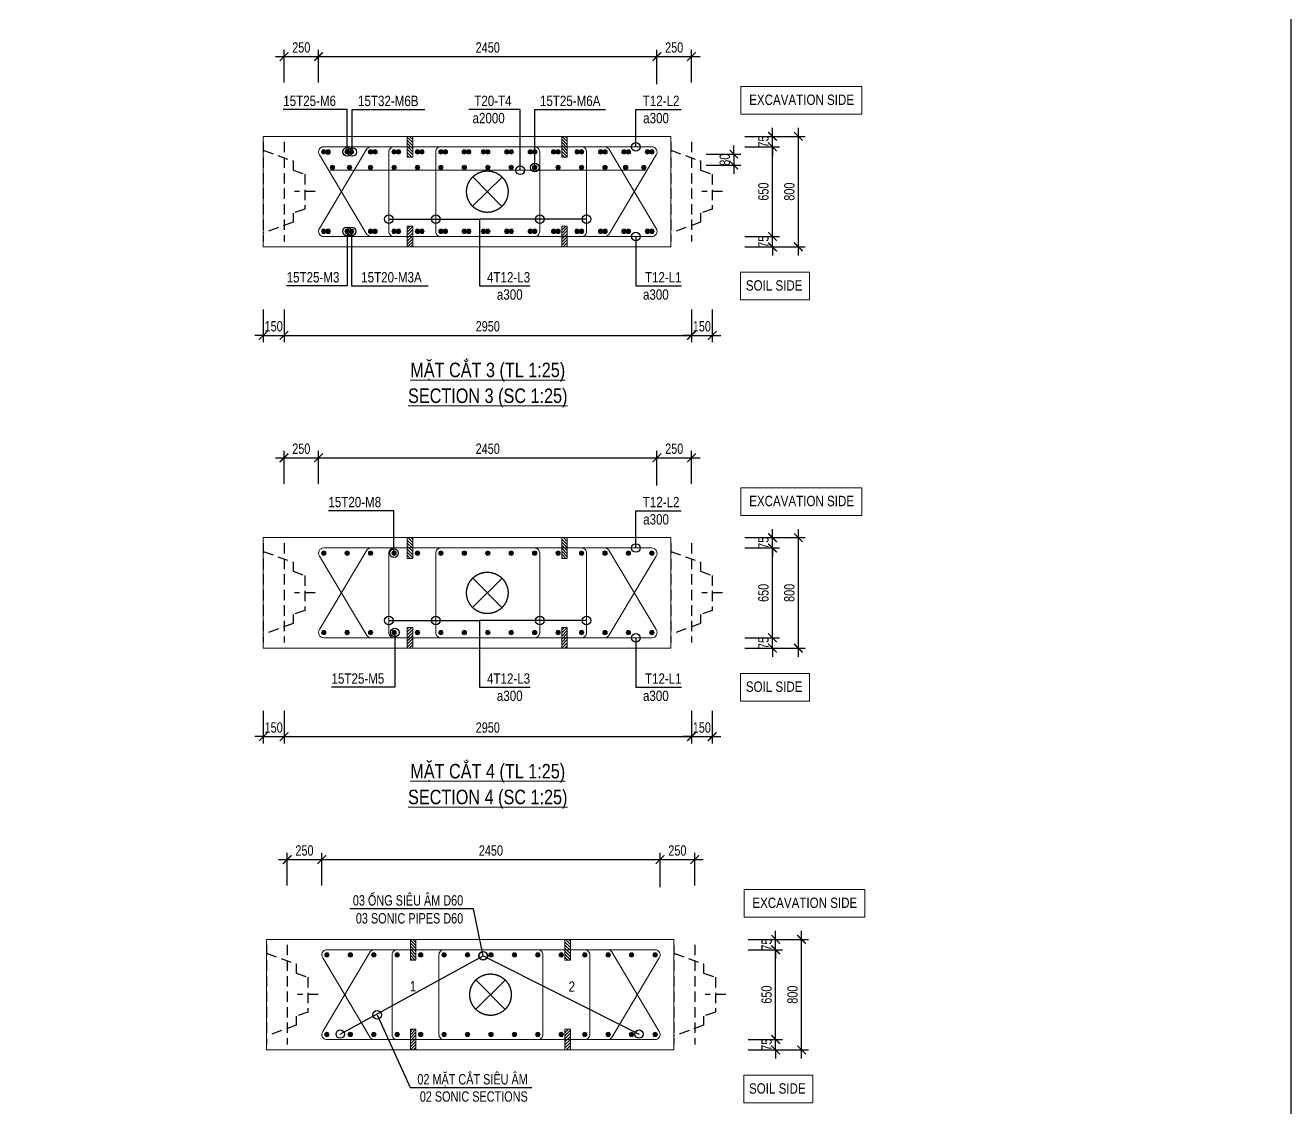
# Model space of a CAD drawing. Header units: millimetres. Extents: x 2746337 to 7547699, y -363432 to 15720.
# Drawn here: x 2907552 to 2944197, y -51125 to -19783 of the extents above; entities that cross this region are included whole.
import ezdxf
from ezdxf.enums import TextEntityAlignment as Align

# ---------------------------------------------------------------- set-up
doc = ezdxf.new("R2010")
doc.units = ezdxf.units.MM
doc.header["$LTSCALE"] = 1200
doc.header["$PDMODE"] = 3
doc.linetypes.add('CENTER', pattern=[2, 1.25, -0.25, 0.25, -0.25])
doc.linetypes.add('HIDDEN', pattern=[0.375, 0.25, -0.125])
for name, color, linetype, lineweight in [('5', 5, 'Continuous', 13), ('BOUND', 3, 'Continuous', 20), ('CWS', 8, 'HIDDEN', 9), ('ENOTE', 2, 'Continuous', 15), ('GRID', 74, 'CENTER', 15), ('K-THUOC', 1, 'Continuous', 18), ('LEADER', 8, 'Continuous', 9), ('MCT', 6, 'Continuous', 20), ('PIPE60', 1, 'Continuous', 25), ('TEXTEN', 3, 'Continuous', 13), ('TEXTMA', 2, 'Continuous', 13), ('TEXTVN', 2, 'Continuous', 20), ('TIE', 4, 'Continuous', 13)]:
    doc.layers.add(name, color=color, linetype=linetype, lineweight=lineweight)
for name, color, linetype in [('CDC.04.HIDDEN', 8, 'HIDDEN'), ('MCSA', 5, 'HIDDEN'), ('MIE', 5, 'HIDDEN')]:
    doc.layers.add(name, color=color, linetype=linetype)
doc.styles.add('DB_Arial', font='arial.ttf', dxfattribs={"width": 0.8})
doc.styles.add('SMTEXT', font='arial.ttf', dxfattribs={"width": 0.75})
doc.dimstyles.new('BSV25', dxfattribs={"dimtxt": 300, "dimasz": 250, "dimexe": 200, "dimexo": 0, "dimgap": 108, "dimtad": 1, "dimdec": 0, "dimlfac": 0.25, "dimdsep": 46, "dimtxsty": 'SMTEXT', "dimblk": 'ARCHTICK', "dimcen": 100, "dimdle": 250, "dimclrd": 256, "dimclre": 256, "dimclrt": 2, "dimadec": 0, "dimazin": 0, "dimtfac": 1, "dimtdec": 0, "dimtix": 1, "dimtmove": 2, "dimatfit": 3, "dimfxl": 800, "dimfxlon": 1, "dimtolj": 1, "dimtzin": 0, "dimarcsym": 0})

# ---------------------------------------------------------------- blocks, each defined once
blk = doc.blocks.new('cws800')
at = {"layer": 'CDC.04.HIDDEN'}
for p, q in [((-600, 1440), (-600, -1440)), ((0, 1440), (0, -1440))]:
    blk.add_line(p, q, dxfattribs=at)
for points in [[(0, 1200), (-860, 888), (-860, 627), (-1200, 507), (-1200, -507), (-860, -627), (-860, -888), (0, -1200)], [(-1500, 0), (-900, 0)]]:
    blk.add_lwpolyline(points, dxfattribs=at)
blk = doc.blocks.new('_ArchTick')
at = {"color": 0, "linetype": 'ByBlock', "const_width": 0.15}
blk.add_lwpolyline([(-0.5, -0.5), (0.5, 0.5)], dxfattribs=at)
blk = doc.blocks.new('*D177')
at = {"layer": 'Defpoints', "color": 0, "transparency": 16777216}
for p in [(2928532, -46252), (2930032, -46252), (2928532, -49452)]:
    blk.add_point(p, dxfattribs=at)
at = {"layer": 'K-THUOC', "lineweight": -2, "transparency": 16777216}
for p, q in [((2930032, -49702), (2930032, -46002)), ((2929232, -46252), (2930232, -46252)), ((2929232, -49452), (2930232, -49452))]:
    blk.add_line(p, q, dxfattribs=at)
at = {"layer": 'K-THUOC', "lineweight": -2, "transparency": 16777216, "xscale": 250, "yscale": 250, "zscale": 250}
for p, rotation in [((2930032, -46252), 90), ((2930032, -49452), 270)]:
    blk.add_blockref('_ArchTick', p, dxfattribs=dict(at, rotation=rotation))
at = {"layer": 'K-THUOC', "color": 2, "transparency": 16777216, "insert": (2929771, -47852), "char_height": 300, "attachment_point": 5, "rotation": 90, "style": 'SMTEXT'}
blk.add_mtext('\\A1;800', dxfattribs=at)
blk = doc.blocks.new('*D178')
at = {"layer": 'Defpoints', "color": 0, "transparency": 16777216}
for p in [(2928174, -49452), (2928532, -49152), (2929282, -49152)]:
    blk.add_point(p, dxfattribs=at)
at = {"layer": 'K-THUOC', "lineweight": -2, "transparency": 16777216}
for p, q in [((2929282, -49152), (2929282, -48902)), ((2928482, -49452), (2929482, -49452)), ((2928532, -49152), (2929482, -49152)), ((2929282, -49452), (2929282, -49152)), ((2929282, -49452), (2929282, -49702))]:
    blk.add_line(p, q, dxfattribs=at)
at = {"layer": 'K-THUOC', "lineweight": -2, "transparency": 16777216, "xscale": 250, "yscale": 250, "zscale": 250}
for p, rotation in [((2929282, -49152), 270), ((2929282, -49452), 90)]:
    blk.add_blockref('_ArchTick', p, dxfattribs=dict(at, rotation=rotation))
at = {"layer": 'K-THUOC', "color": 2, "transparency": 16777216, "insert": (2929021, -49302), "char_height": 300, "attachment_point": 5, "rotation": 90, "style": 'SMTEXT'}
blk.add_mtext('\\A1;75', dxfattribs=at)
blk = doc.blocks.new('*D179')
at = {"layer": 'Defpoints', "color": 0, "transparency": 16777216}
for p in [(2928174, -46552), (2929282, -46552), (2928174, -49152)]:
    blk.add_point(p, dxfattribs=at)
at = {"layer": 'K-THUOC', "lineweight": -2, "transparency": 16777216}
for p, q in [((2929282, -49402), (2929282, -46302)), ((2928482, -46552), (2929482, -46552)), ((2928482, -49152), (2929482, -49152))]:
    blk.add_line(p, q, dxfattribs=at)
at = {"layer": 'K-THUOC', "lineweight": -2, "transparency": 16777216, "xscale": 250, "yscale": 250, "zscale": 250}
for p, rotation in [((2929282, -46552), 90), ((2929282, -49152), 270)]:
    blk.add_blockref('_ArchTick', p, dxfattribs=dict(at, rotation=rotation))
at = {"layer": 'K-THUOC', "color": 2, "transparency": 16777216, "insert": (2929021, -47852), "char_height": 300, "attachment_point": 5, "rotation": 90, "style": 'SMTEXT'}
blk.add_mtext('\\A1;650', dxfattribs=at)
blk = doc.blocks.new('*D180')
at = {"layer": 'Defpoints', "color": 0, "transparency": 16777216}
for p in [(2928174, -46252), (2929282, -46252), (2928174, -46552)]:
    blk.add_point(p, dxfattribs=at)
at = {"layer": 'K-THUOC', "lineweight": -2, "transparency": 16777216}
for p, q in [((2929282, -46252), (2929282, -46002)), ((2928482, -46252), (2929482, -46252)), ((2929282, -46552), (2929282, -46252)), ((2928482, -46552), (2929482, -46552)), ((2929282, -46552), (2929282, -46802))]:
    blk.add_line(p, q, dxfattribs=at)
at = {"layer": 'K-THUOC', "lineweight": -2, "transparency": 16777216, "xscale": 250, "yscale": 250, "zscale": 250}
for p, rotation in [((2929282, -46252), 270), ((2929282, -46552), 90)]:
    blk.add_blockref('_ArchTick', p, dxfattribs=dict(at, rotation=rotation))
at = {"layer": 'K-THUOC', "color": 2, "transparency": 16777216, "insert": (2929021, -46402), "char_height": 300, "attachment_point": 5, "rotation": 90, "style": 'SMTEXT'}
blk.add_mtext('\\A1;75', dxfattribs=at)
blk = doc.blocks.new('*D183')
at = {"layer": 'Defpoints', "color": 0, "transparency": 16777216}
for p in [(2916137, -43941), (2915137, -44691), (2916137, -44691)]:
    blk.add_point(p, dxfattribs=at)
at = {"layer": 'K-THUOC', "lineweight": -2, "transparency": 16777216}
for p, q in [((2914887, -43941), (2916387, -43941)), ((2915137, -44691), (2915137, -43741)), ((2916137, -44691), (2916137, -43741))]:
    blk.add_line(p, q, dxfattribs=at)
at = {"layer": 'K-THUOC', "lineweight": -2, "transparency": 16777216, "xscale": 250, "yscale": 250, "zscale": 250, "rotation": 180}
blk.add_blockref('_ArchTick', (2915137, -43941), dxfattribs=at)
at = {"layer": 'K-THUOC', "lineweight": -2, "transparency": 16777216, "xscale": 250, "yscale": 250, "zscale": 250}
blk.add_blockref('_ArchTick', (2916137, -43941), dxfattribs=at)
at = {"layer": 'K-THUOC', "color": 2, "transparency": 16777216, "insert": (2915637, -43679), "char_height": 300, "attachment_point": 5, "style": 'SMTEXT'}
blk.add_mtext('\\A1;250', dxfattribs=at)
blk = doc.blocks.new('*D184')
at = {"layer": 'Defpoints', "color": 0, "transparency": 16777216}
for p in [(2925935, -43941), (2916137, -44691), (2925935, -45054)]:
    blk.add_point(p, dxfattribs=at)
at = {"layer": 'K-THUOC', "lineweight": -2, "transparency": 16777216}
for p, q in [((2915887, -43941), (2926185, -43941)), ((2916137, -44691), (2916137, -43741)), ((2925935, -44741), (2925935, -43741))]:
    blk.add_line(p, q, dxfattribs=at)
at = {"layer": 'K-THUOC', "lineweight": -2, "transparency": 16777216, "xscale": 250, "yscale": 250, "zscale": 250, "rotation": 180}
blk.add_blockref('_ArchTick', (2916137, -43941), dxfattribs=at)
at = {"layer": 'K-THUOC', "lineweight": -2, "transparency": 16777216, "xscale": 250, "yscale": 250, "zscale": 250}
blk.add_blockref('_ArchTick', (2925935, -43941), dxfattribs=at)
at = {"layer": 'K-THUOC', "color": 2, "transparency": 16777216, "insert": (2921036, -43679), "char_height": 300, "attachment_point": 5, "style": 'SMTEXT'}
blk.add_mtext('\\A1;2450', dxfattribs=at)
blk = doc.blocks.new('*D186')
at = {"layer": 'Defpoints', "color": 0, "transparency": 16777216}
for p in [(2926937, -43941), (2925935, -44691), (2926937, -44691)]:
    blk.add_point(p, dxfattribs=at)
at = {"layer": 'K-THUOC', "lineweight": -2, "transparency": 16777216}
for p, q in [((2925685, -43941), (2927187, -43941)), ((2925935, -44691), (2925935, -43741)), ((2926937, -44691), (2926937, -43741))]:
    blk.add_line(p, q, dxfattribs=at)
at = {"layer": 'K-THUOC', "lineweight": -2, "transparency": 16777216, "xscale": 250, "yscale": 250, "zscale": 250, "rotation": 180}
blk.add_blockref('_ArchTick', (2925935, -43941), dxfattribs=at)
at = {"layer": 'K-THUOC', "lineweight": -2, "transparency": 16777216, "xscale": 250, "yscale": 250, "zscale": 250}
blk.add_blockref('_ArchTick', (2926937, -43941), dxfattribs=at)
at = {"layer": 'K-THUOC', "color": 2, "transparency": 16777216, "insert": (2926436, -43679), "char_height": 300, "attachment_point": 5, "style": 'SMTEXT'}
blk.add_mtext('\\A1;250', dxfattribs=at)
blk = doc.blocks.new('mct1')
at = {"lineweight": 9}
h = blk.add_hatch(color=256, dxfattribs=at)
h.dxf.hatch_style = 1
h.paths.add_polyline_path([(-16, 0, 1), (16, 0, 1)])
blk.add_circle((0, 0), 16, dxfattribs=at)
blk = doc.blocks.new('sp')
at = {"layer": '5', "lineweight": 20}
h = blk.add_hatch(dxfattribs=at)
h.set_pattern_fill('ANSI31', color=256, scale=500)
h.set_pattern_definition([(45, (0, 0), (-44.194, 44.194), [])])
h.paths.add_polyline_path([(80, 300), (-80, 300), (-80, -300), (80, -300)])
blk.add_lwpolyline([(-80, -300), (80, -300), (80, 300), (-80, 300)], close=True, dxfattribs=at)
blk = doc.blocks.new('tremie')
at = {"layer": 'MIE', "color": 74, "ltscale": 1000}
for p, q in [((424, -424), (-424, 424)), ((424, 424), (-424, -424))]:
    blk.add_line(p, q, dxfattribs=at)
at = {"layer": 'MIE', "ltscale": 500}
blk.add_circle((0, 0), 600, dxfattribs=at)
blk = doc.blocks.new('*D140')
at = {"layer": 'Defpoints', "color": 0, "transparency": 16777216}
for p in [(2928440, -22999), (2929940, -22999), (2928440, -26199)]:
    blk.add_point(p, dxfattribs=at)
at = {"layer": 'K-THUOC', "lineweight": -2, "transparency": 16777216}
for p, q in [((2929140, -22999), (2930140, -22999)), ((2929940, -26449), (2929940, -22749)), ((2929140, -26199), (2930140, -26199))]:
    blk.add_line(p, q, dxfattribs=at)
at = {"layer": 'K-THUOC', "lineweight": -2, "transparency": 16777216, "xscale": 250, "yscale": 250, "zscale": 250}
for p, rotation in [((2929940, -22999), 90), ((2929940, -26199), 270)]:
    blk.add_blockref('_ArchTick', p, dxfattribs=dict(at, rotation=rotation))
at = {"layer": 'K-THUOC', "color": 2, "transparency": 16777216, "insert": (2929679, -24599), "char_height": 300, "attachment_point": 5, "rotation": 90, "style": 'SMTEXT'}
blk.add_mtext('\\A1;800', dxfattribs=at)
blk = doc.blocks.new('*D141')
at = {"layer": 'Defpoints', "color": 0, "transparency": 16777216}
for p in [(2928440, -25899), (2929190, -25899), (2928082, -26199)]:
    blk.add_point(p, dxfattribs=at)
at = {"layer": 'K-THUOC', "lineweight": -2, "transparency": 16777216}
for p, q in [((2929190, -25899), (2929190, -25649)), ((2928440, -25899), (2929390, -25899)), ((2929190, -26199), (2929190, -25899)), ((2928390, -26199), (2929390, -26199)), ((2929190, -26199), (2929190, -26449))]:
    blk.add_line(p, q, dxfattribs=at)
at = {"layer": 'K-THUOC', "lineweight": -2, "transparency": 16777216, "xscale": 250, "yscale": 250, "zscale": 250}
for p, rotation in [((2929190, -25899), 270), ((2929190, -26199), 90)]:
    blk.add_blockref('_ArchTick', p, dxfattribs=dict(at, rotation=rotation))
at = {"layer": 'K-THUOC', "color": 2, "transparency": 16777216, "insert": (2928929, -26049), "char_height": 300, "attachment_point": 5, "rotation": 90, "style": 'SMTEXT'}
blk.add_mtext('\\A1;75', dxfattribs=at)
blk = doc.blocks.new('*D142')
at = {"layer": 'Defpoints', "color": 0, "transparency": 16777216}
for p in [(2928082, -23299), (2929190, -23299), (2928082, -25899)]:
    blk.add_point(p, dxfattribs=at)
at = {"layer": 'K-THUOC', "lineweight": -2, "transparency": 16777216}
for p, q in [((2929190, -26149), (2929190, -23049)), ((2928390, -23299), (2929390, -23299)), ((2928390, -25899), (2929390, -25899))]:
    blk.add_line(p, q, dxfattribs=at)
at = {"layer": 'K-THUOC', "lineweight": -2, "transparency": 16777216, "xscale": 250, "yscale": 250, "zscale": 250}
for p, rotation in [((2929190, -23299), 90), ((2929190, -25899), 270)]:
    blk.add_blockref('_ArchTick', p, dxfattribs=dict(at, rotation=rotation))
at = {"layer": 'K-THUOC', "color": 2, "transparency": 16777216, "insert": (2928929, -24599), "char_height": 300, "attachment_point": 5, "rotation": 90, "style": 'SMTEXT'}
blk.add_mtext('\\A1;650', dxfattribs=at)
blk = doc.blocks.new('*D143')
at = {"layer": 'Defpoints', "color": 0, "transparency": 16777216}
for p in [(2928082, -22999), (2929190, -22999), (2928082, -23299)]:
    blk.add_point(p, dxfattribs=at)
at = {"layer": 'K-THUOC', "lineweight": -2, "transparency": 16777216}
for p, q in [((2928390, -22999), (2929390, -22999)), ((2929190, -22999), (2929190, -22749)), ((2929190, -23299), (2929190, -22999)), ((2928390, -23299), (2929390, -23299)), ((2929190, -23299), (2929190, -23549))]:
    blk.add_line(p, q, dxfattribs=at)
at = {"layer": 'K-THUOC', "lineweight": -2, "transparency": 16777216, "xscale": 250, "yscale": 250, "zscale": 250}
for p, rotation in [((2929190, -22999), 270), ((2929190, -23299), 90)]:
    blk.add_blockref('_ArchTick', p, dxfattribs=dict(at, rotation=rotation))
at = {"layer": 'K-THUOC', "color": 2, "transparency": 16777216, "insert": (2928929, -23149), "char_height": 300, "attachment_point": 5, "rotation": 90, "style": 'SMTEXT'}
blk.add_mtext('\\A1;75', dxfattribs=at)
blk = doc.blocks.new('*D144')
at = {"layer": 'Defpoints', "color": 0, "transparency": 16777216}
for p in [(2914445, -28011), (2915045, -28011), (2915045, -28761)]:
    blk.add_point(p, dxfattribs=at)
at = {"layer": 'K-THUOC', "lineweight": -2, "transparency": 16777216}
for p, q in [((2914445, -28011), (2914445, -28961)), ((2915045, -28011), (2915045, -28961)), ((2914445, -28761), (2914195, -28761)), ((2914445, -28761), (2915045, -28761)), ((2915045, -28761), (2915295, -28761))]:
    blk.add_line(p, q, dxfattribs=at)
at = {"layer": 'K-THUOC', "lineweight": -2, "transparency": 16777216, "xscale": 250, "yscale": 250, "zscale": 250}
blk.add_blockref('_ArchTick', (2914445, -28761), dxfattribs=at)
at = {"layer": 'K-THUOC', "lineweight": -2, "transparency": 16777216, "xscale": 250, "yscale": 250, "zscale": 250, "rotation": 180}
blk.add_blockref('_ArchTick', (2915045, -28761), dxfattribs=at)
at = {"layer": 'K-THUOC', "color": 2, "transparency": 16777216, "insert": (2914745, -28500), "char_height": 300, "attachment_point": 5, "style": 'SMTEXT'}
blk.add_mtext('\\A1;150', dxfattribs=at)
blk = doc.blocks.new('*D145')
at = {"layer": 'Defpoints', "color": 0, "transparency": 16777216}
for p in [(2926845, -28011), (2927445, -28011), (2927445, -28761)]:
    blk.add_point(p, dxfattribs=at)
at = {"layer": 'K-THUOC', "lineweight": -2, "transparency": 16777216}
for p, q in [((2926845, -28011), (2926845, -28961)), ((2927445, -28011), (2927445, -28961)), ((2926845, -28761), (2926595, -28761)), ((2926845, -28761), (2927445, -28761)), ((2927445, -28761), (2927695, -28761))]:
    blk.add_line(p, q, dxfattribs=at)
at = {"layer": 'K-THUOC', "lineweight": -2, "transparency": 16777216, "xscale": 250, "yscale": 250, "zscale": 250}
blk.add_blockref('_ArchTick', (2926845, -28761), dxfattribs=at)
at = {"layer": 'K-THUOC', "lineweight": -2, "transparency": 16777216, "xscale": 250, "yscale": 250, "zscale": 250, "rotation": 180}
blk.add_blockref('_ArchTick', (2927445, -28761), dxfattribs=at)
at = {"layer": 'K-THUOC', "color": 2, "transparency": 16777216, "insert": (2927145, -28500), "char_height": 300, "attachment_point": 5, "style": 'SMTEXT'}
blk.add_mtext('\\A1;150', dxfattribs=at)
blk = doc.blocks.new('*D146')
at = {"layer": 'Defpoints', "color": 0, "transparency": 16777216}
for p in [(2916045, -20688), (2915045, -21438), (2916045, -21438)]:
    blk.add_point(p, dxfattribs=at)
at = {"layer": 'K-THUOC', "lineweight": -2, "transparency": 16777216}
for p, q in [((2915045, -21438), (2915045, -20488)), ((2916045, -21438), (2916045, -20488)), ((2914795, -20688), (2916295, -20688))]:
    blk.add_line(p, q, dxfattribs=at)
at = {"layer": 'K-THUOC', "lineweight": -2, "transparency": 16777216, "xscale": 250, "yscale": 250, "zscale": 250, "rotation": 180}
blk.add_blockref('_ArchTick', (2915045, -20688), dxfattribs=at)
at = {"layer": 'K-THUOC', "lineweight": -2, "transparency": 16777216, "xscale": 250, "yscale": 250, "zscale": 250}
blk.add_blockref('_ArchTick', (2916045, -20688), dxfattribs=at)
at = {"layer": 'K-THUOC', "color": 2, "transparency": 16777216, "insert": (2915545, -20426), "char_height": 300, "attachment_point": 5, "style": 'SMTEXT'}
blk.add_mtext('\\A1;250', dxfattribs=at)
blk = doc.blocks.new('*D147')
at = {"layer": 'Defpoints', "color": 0, "transparency": 16777216}
for p in [(2925843, -20688), (2916045, -21438), (2925843, -21801)]:
    blk.add_point(p, dxfattribs=at)
at = {"layer": 'K-THUOC', "lineweight": -2, "transparency": 16777216}
for p, q in [((2916045, -21438), (2916045, -20488)), ((2925843, -21488), (2925843, -20488)), ((2915795, -20688), (2926093, -20688))]:
    blk.add_line(p, q, dxfattribs=at)
at = {"layer": 'K-THUOC', "lineweight": -2, "transparency": 16777216, "xscale": 250, "yscale": 250, "zscale": 250, "rotation": 180}
blk.add_blockref('_ArchTick', (2916045, -20688), dxfattribs=at)
at = {"layer": 'K-THUOC', "lineweight": -2, "transparency": 16777216, "xscale": 250, "yscale": 250, "zscale": 250}
blk.add_blockref('_ArchTick', (2925843, -20688), dxfattribs=at)
at = {"layer": 'K-THUOC', "color": 2, "transparency": 16777216, "insert": (2920944, -20426), "char_height": 300, "attachment_point": 5, "style": 'SMTEXT'}
blk.add_mtext('\\A1;2450', dxfattribs=at)
blk = doc.blocks.new('*D148')
at = {"layer": 'Defpoints', "color": 0, "transparency": 16777216}
for p in [(2915045, -28011), (2926845, -28011), (2926845, -28761)]:
    blk.add_point(p, dxfattribs=at)
at = {"layer": 'K-THUOC', "lineweight": -2, "transparency": 16777216}
for p, q in [((2915045, -28011), (2915045, -28961)), ((2926845, -28011), (2926845, -28961)), ((2914795, -28761), (2927095, -28761))]:
    blk.add_line(p, q, dxfattribs=at)
at = {"layer": 'K-THUOC', "lineweight": -2, "transparency": 16777216, "xscale": 250, "yscale": 250, "zscale": 250, "rotation": 180}
blk.add_blockref('_ArchTick', (2915045, -28761), dxfattribs=at)
at = {"layer": 'K-THUOC', "lineweight": -2, "transparency": 16777216, "xscale": 250, "yscale": 250, "zscale": 250}
blk.add_blockref('_ArchTick', (2926845, -28761), dxfattribs=at)
at = {"layer": 'K-THUOC', "color": 2, "transparency": 16777216, "insert": (2920945, -28500), "char_height": 300, "attachment_point": 5, "style": 'SMTEXT'}
blk.add_mtext('\\A1;2950', dxfattribs=at)
blk = doc.blocks.new('*D149')
at = {"layer": 'Defpoints', "color": 0, "transparency": 16777216}
for p in [(2926845, -20688), (2925843, -21438), (2926845, -21438)]:
    blk.add_point(p, dxfattribs=at)
at = {"layer": 'K-THUOC', "lineweight": -2, "transparency": 16777216}
for p, q in [((2925843, -21438), (2925843, -20488)), ((2926845, -21438), (2926845, -20488)), ((2925593, -20688), (2927095, -20688))]:
    blk.add_line(p, q, dxfattribs=at)
at = {"layer": 'K-THUOC', "lineweight": -2, "transparency": 16777216, "xscale": 250, "yscale": 250, "zscale": 250, "rotation": 180}
blk.add_blockref('_ArchTick', (2925843, -20688), dxfattribs=at)
at = {"layer": 'K-THUOC', "lineweight": -2, "transparency": 16777216, "xscale": 250, "yscale": 250, "zscale": 250}
blk.add_blockref('_ArchTick', (2926845, -20688), dxfattribs=at)
at = {"layer": 'K-THUOC', "color": 2, "transparency": 16777216, "insert": (2926344, -20426), "char_height": 300, "attachment_point": 5, "style": 'SMTEXT'}
blk.add_mtext('\\A1;250', dxfattribs=at)
blk = doc.blocks.new('*D150')
at = {"layer": 'Defpoints', "color": 0, "transparency": 16777216}
for p in [(2928440, -34618), (2929940, -34618), (2928440, -37818)]:
    blk.add_point(p, dxfattribs=at)
at = {"layer": 'K-THUOC', "lineweight": -2, "transparency": 16777216}
for p, q in [((2929940, -38068), (2929940, -34368)), ((2929140, -34618), (2930140, -34618)), ((2929140, -37818), (2930140, -37818))]:
    blk.add_line(p, q, dxfattribs=at)
at = {"layer": 'K-THUOC', "lineweight": -2, "transparency": 16777216, "xscale": 250, "yscale": 250, "zscale": 250}
for p, rotation in [((2929940, -34618), 90), ((2929940, -37818), 270)]:
    blk.add_blockref('_ArchTick', p, dxfattribs=dict(at, rotation=rotation))
at = {"layer": 'K-THUOC', "color": 2, "transparency": 16777216, "insert": (2929679, -36218), "char_height": 300, "attachment_point": 5, "rotation": 90, "style": 'SMTEXT'}
blk.add_mtext('\\A1;800', dxfattribs=at)
blk = doc.blocks.new('*D151')
at = {"layer": 'Defpoints', "color": 0, "transparency": 16777216}
for p in [(2928440, -37518), (2929190, -37518), (2928082, -37818)]:
    blk.add_point(p, dxfattribs=at)
at = {"layer": 'K-THUOC', "lineweight": -2, "transparency": 16777216}
for p, q in [((2929190, -37518), (2929190, -37268)), ((2928440, -37518), (2929390, -37518)), ((2929190, -37818), (2929190, -37518)), ((2928390, -37818), (2929390, -37818)), ((2929190, -37818), (2929190, -38068))]:
    blk.add_line(p, q, dxfattribs=at)
at = {"layer": 'K-THUOC', "lineweight": -2, "transparency": 16777216, "xscale": 250, "yscale": 250, "zscale": 250}
for p, rotation in [((2929190, -37518), 270), ((2929190, -37818), 90)]:
    blk.add_blockref('_ArchTick', p, dxfattribs=dict(at, rotation=rotation))
at = {"layer": 'K-THUOC', "color": 2, "transparency": 16777216, "insert": (2928929, -37668), "char_height": 300, "attachment_point": 5, "rotation": 90, "style": 'SMTEXT'}
blk.add_mtext('\\A1;75', dxfattribs=at)
blk = doc.blocks.new('*D152')
at = {"layer": 'Defpoints', "color": 0, "transparency": 16777216}
for p in [(2928082, -34918), (2929190, -34918), (2928082, -37518)]:
    blk.add_point(p, dxfattribs=at)
at = {"layer": 'K-THUOC', "lineweight": -2, "transparency": 16777216}
for p, q in [((2929190, -37768), (2929190, -34668)), ((2928390, -34918), (2929390, -34918)), ((2928390, -37518), (2929390, -37518))]:
    blk.add_line(p, q, dxfattribs=at)
at = {"layer": 'K-THUOC', "lineweight": -2, "transparency": 16777216, "xscale": 250, "yscale": 250, "zscale": 250}
for p, rotation in [((2929190, -34918), 90), ((2929190, -37518), 270)]:
    blk.add_blockref('_ArchTick', p, dxfattribs=dict(at, rotation=rotation))
at = {"layer": 'K-THUOC', "color": 2, "transparency": 16777216, "insert": (2928929, -36218), "char_height": 300, "attachment_point": 5, "rotation": 90, "style": 'SMTEXT'}
blk.add_mtext('\\A1;650', dxfattribs=at)
blk = doc.blocks.new('*D153')
at = {"layer": 'Defpoints', "color": 0, "transparency": 16777216}
for p in [(2928082, -34618), (2929190, -34618), (2928082, -34918)]:
    blk.add_point(p, dxfattribs=at)
at = {"layer": 'K-THUOC', "lineweight": -2, "transparency": 16777216}
for p, q in [((2929190, -34618), (2929190, -34368)), ((2928390, -34618), (2929390, -34618)), ((2929190, -34918), (2929190, -34618)), ((2928390, -34918), (2929390, -34918)), ((2929190, -34918), (2929190, -35168))]:
    blk.add_line(p, q, dxfattribs=at)
at = {"layer": 'K-THUOC', "lineweight": -2, "transparency": 16777216, "xscale": 250, "yscale": 250, "zscale": 250}
for p, rotation in [((2929190, -34618), 270), ((2929190, -34918), 90)]:
    blk.add_blockref('_ArchTick', p, dxfattribs=dict(at, rotation=rotation))
at = {"layer": 'K-THUOC', "color": 2, "transparency": 16777216, "insert": (2928929, -34768), "char_height": 300, "attachment_point": 5, "rotation": 90, "style": 'SMTEXT'}
blk.add_mtext('\\A1;75', dxfattribs=at)
blk = doc.blocks.new('*D154')
at = {"layer": 'Defpoints', "color": 0, "transparency": 16777216}
for p in [(2914445, -39630), (2915045, -39630), (2915045, -40380)]:
    blk.add_point(p, dxfattribs=at)
at = {"layer": 'K-THUOC', "lineweight": -2, "transparency": 16777216}
for p, q in [((2914445, -39630), (2914445, -40580)), ((2915045, -39630), (2915045, -40580)), ((2914445, -40380), (2914195, -40380)), ((2914445, -40380), (2915045, -40380)), ((2915045, -40380), (2915295, -40380))]:
    blk.add_line(p, q, dxfattribs=at)
at = {"layer": 'K-THUOC', "lineweight": -2, "transparency": 16777216, "xscale": 250, "yscale": 250, "zscale": 250}
blk.add_blockref('_ArchTick', (2914445, -40380), dxfattribs=at)
at = {"layer": 'K-THUOC', "lineweight": -2, "transparency": 16777216, "xscale": 250, "yscale": 250, "zscale": 250, "rotation": 180}
blk.add_blockref('_ArchTick', (2915045, -40380), dxfattribs=at)
at = {"layer": 'K-THUOC', "color": 2, "transparency": 16777216, "insert": (2914745, -40119), "char_height": 300, "attachment_point": 5, "style": 'SMTEXT'}
blk.add_mtext('\\A1;150', dxfattribs=at)
blk = doc.blocks.new('*D155')
at = {"layer": 'Defpoints', "color": 0, "transparency": 16777216}
for p in [(2926845, -39630), (2927445, -39630), (2927445, -40380)]:
    blk.add_point(p, dxfattribs=at)
at = {"layer": 'K-THUOC', "lineweight": -2, "transparency": 16777216}
for p, q in [((2926845, -39630), (2926845, -40580)), ((2927445, -39630), (2927445, -40580)), ((2926845, -40380), (2926595, -40380)), ((2926845, -40380), (2927445, -40380)), ((2927445, -40380), (2927695, -40380))]:
    blk.add_line(p, q, dxfattribs=at)
at = {"layer": 'K-THUOC', "lineweight": -2, "transparency": 16777216, "xscale": 250, "yscale": 250, "zscale": 250}
blk.add_blockref('_ArchTick', (2926845, -40380), dxfattribs=at)
at = {"layer": 'K-THUOC', "lineweight": -2, "transparency": 16777216, "xscale": 250, "yscale": 250, "zscale": 250, "rotation": 180}
blk.add_blockref('_ArchTick', (2927445, -40380), dxfattribs=at)
at = {"layer": 'K-THUOC', "color": 2, "transparency": 16777216, "insert": (2927145, -40119), "char_height": 300, "attachment_point": 5, "style": 'SMTEXT'}
blk.add_mtext('\\A1;150', dxfattribs=at)
blk = doc.blocks.new('*D156')
at = {"layer": 'Defpoints', "color": 0, "transparency": 16777216}
for p in [(2916045, -32306), (2915045, -33056), (2916045, -33056)]:
    blk.add_point(p, dxfattribs=at)
at = {"layer": 'K-THUOC', "lineweight": -2, "transparency": 16777216}
for p, q in [((2915045, -33056), (2915045, -32106)), ((2916045, -33056), (2916045, -32106)), ((2914795, -32306), (2916295, -32306))]:
    blk.add_line(p, q, dxfattribs=at)
at = {"layer": 'K-THUOC', "lineweight": -2, "transparency": 16777216, "xscale": 250, "yscale": 250, "zscale": 250, "rotation": 180}
blk.add_blockref('_ArchTick', (2915045, -32306), dxfattribs=at)
at = {"layer": 'K-THUOC', "lineweight": -2, "transparency": 16777216, "xscale": 250, "yscale": 250, "zscale": 250}
blk.add_blockref('_ArchTick', (2916045, -32306), dxfattribs=at)
at = {"layer": 'K-THUOC', "color": 2, "transparency": 16777216, "insert": (2915545, -32045), "char_height": 300, "attachment_point": 5, "style": 'SMTEXT'}
blk.add_mtext('\\A1;250', dxfattribs=at)
blk = doc.blocks.new('*D157')
at = {"layer": 'Defpoints', "color": 0, "transparency": 16777216}
for p in [(2925843, -32306), (2916045, -33056), (2925843, -33419)]:
    blk.add_point(p, dxfattribs=at)
at = {"layer": 'K-THUOC', "lineweight": -2, "transparency": 16777216}
for p, q in [((2916045, -33056), (2916045, -32106)), ((2925843, -33106), (2925843, -32106)), ((2915795, -32306), (2926093, -32306))]:
    blk.add_line(p, q, dxfattribs=at)
at = {"layer": 'K-THUOC', "lineweight": -2, "transparency": 16777216, "xscale": 250, "yscale": 250, "zscale": 250, "rotation": 180}
blk.add_blockref('_ArchTick', (2916045, -32306), dxfattribs=at)
at = {"layer": 'K-THUOC', "lineweight": -2, "transparency": 16777216, "xscale": 250, "yscale": 250, "zscale": 250}
blk.add_blockref('_ArchTick', (2925843, -32306), dxfattribs=at)
at = {"layer": 'K-THUOC', "color": 2, "transparency": 16777216, "insert": (2920944, -32045), "char_height": 300, "attachment_point": 5, "style": 'SMTEXT'}
blk.add_mtext('\\A1;2450', dxfattribs=at)
blk = doc.blocks.new('*D158')
at = {"layer": 'Defpoints', "color": 0, "transparency": 16777216}
for p in [(2915045, -39630), (2926845, -39630), (2926845, -40380)]:
    blk.add_point(p, dxfattribs=at)
at = {"layer": 'K-THUOC', "lineweight": -2, "transparency": 16777216}
for p, q in [((2915045, -39630), (2915045, -40580)), ((2926845, -39630), (2926845, -40580)), ((2914795, -40380), (2927095, -40380))]:
    blk.add_line(p, q, dxfattribs=at)
at = {"layer": 'K-THUOC', "lineweight": -2, "transparency": 16777216, "xscale": 250, "yscale": 250, "zscale": 250, "rotation": 180}
blk.add_blockref('_ArchTick', (2915045, -40380), dxfattribs=at)
at = {"layer": 'K-THUOC', "lineweight": -2, "transparency": 16777216, "xscale": 250, "yscale": 250, "zscale": 250}
blk.add_blockref('_ArchTick', (2926845, -40380), dxfattribs=at)
at = {"layer": 'K-THUOC', "color": 2, "transparency": 16777216, "insert": (2920945, -40119), "char_height": 300, "attachment_point": 5, "style": 'SMTEXT'}
blk.add_mtext('\\A1;2950', dxfattribs=at)
blk = doc.blocks.new('*D159')
at = {"layer": 'Defpoints', "color": 0, "transparency": 16777216}
for p in [(2926845, -32306), (2925843, -33056), (2926845, -33056)]:
    blk.add_point(p, dxfattribs=at)
at = {"layer": 'K-THUOC', "lineweight": -2, "transparency": 16777216}
for p, q in [((2925843, -33056), (2925843, -32106)), ((2926845, -33056), (2926845, -32106)), ((2925593, -32306), (2927095, -32306))]:
    blk.add_line(p, q, dxfattribs=at)
at = {"layer": 'K-THUOC', "lineweight": -2, "transparency": 16777216, "xscale": 250, "yscale": 250, "zscale": 250, "rotation": 180}
blk.add_blockref('_ArchTick', (2925843, -32306), dxfattribs=at)
at = {"layer": 'K-THUOC', "lineweight": -2, "transparency": 16777216, "xscale": 250, "yscale": 250, "zscale": 250}
blk.add_blockref('_ArchTick', (2926845, -32306), dxfattribs=at)
at = {"layer": 'K-THUOC', "color": 2, "transparency": 16777216, "insert": (2926344, -32045), "char_height": 300, "attachment_point": 5, "style": 'SMTEXT'}
blk.add_mtext('\\A1;250', dxfattribs=at)
blk = doc.blocks.new('*D160')
at = {"layer": 'Defpoints', "color": 0, "transparency": 16777216}
for p in [(2927105, -23513), (2927105, -23833), (2928071, -23833)]:
    blk.add_point(p, dxfattribs=at)
at = {"layer": 'K-THUOC', "lineweight": -2, "transparency": 16777216}
for p, q in [((2928071, -23513), (2928071, -23263)), ((2927271, -23513), (2928271, -23513)), ((2928071, -23513), (2928071, -23833)), ((2927271, -23833), (2928271, -23833)), ((2928071, -23833), (2928071, -24083))]:
    blk.add_line(p, q, dxfattribs=at)
at = {"layer": 'K-THUOC', "lineweight": -2, "transparency": 16777216, "xscale": 250, "yscale": 250, "zscale": 250}
for p, rotation in [((2928071, -23513), 270), ((2928071, -23833), 90)]:
    blk.add_blockref('_ArchTick', p, dxfattribs=dict(at, rotation=rotation))
at = {"layer": 'K-THUOC', "color": 2, "transparency": 16777216, "insert": (2927810, -23673), "char_height": 300, "attachment_point": 5, "rotation": 90, "style": 'SMTEXT'}
blk.add_mtext('\\A1;80', dxfattribs=at)

msp = doc.modelspace()

# ---------------------------------------------------------------- linework, layer by layer
msp.add_lwpolyline([(2850680.1, 9128.3), (2944197.4, 9128.3), (2944197.4, -68024), (2850680.1, -68024)], close=True)
at = {"layer": 'BOUND'}
for points in [[(2914444.7, -26199.4), (2926244.7, -26199.4), (2926244.7, -22999.4), (2914444.7, -22999.4)], [(2914444.7, -37818.1), (2926244.7, -37818.1), (2926244.7, -34618.1), (2914444.7, -34618.1)], [(2914536.7, -49452.3), (2926336.7, -49452.3), (2926336.7, -46252.3), (2914536.7, -46252.3)]]:
    msp.add_lwpolyline(points, close=True, dxfattribs=at)
at = {"layer": 'ENOTE'}
for points in [[(2928276.7, -21556.8), (2931776.7, -21556.8), (2931776.7, -22356.8), (2928276.7, -22356.8)], [(2928266.1, -26933.4), (2930266.1, -26933.4), (2930266.1, -27733.4), (2928266.1, -27733.4)], [(2928276.7, -33175.6), (2931776.7, -33175.6), (2931776.7, -33975.6), (2928276.7, -33975.6)], [(2928266.1, -38552.2), (2930266.1, -38552.2), (2930266.1, -39352.2), (2928266.1, -39352.2)], [(2928368.7, -44809.7), (2931868.7, -44809.7), (2931868.7, -45609.7), (2928368.7, -45609.7)], [(2928358.1, -50186.3), (2930358.1, -50186.3), (2930358.1, -50986.3), (2928358.1, -50986.3)]]:
    msp.add_lwpolyline(points, close=True, dxfattribs=at)
at = {"layer": 'MCSA', "color": 5, "ltscale": 1000}
msp.add_lwpolyline([(2916671.9, -48994.4), (2920811.4, -46725.9), (2925325.2, -48994.4)], dxfattribs=at)
at = {"layer": 'PIPE60'}
for centre in [(2920811.4, -46725.9), (2916671.9, -48994.4), (2925325.2, -48994.4)]:
    msp.add_circle(centre, 120, dxfattribs=at)
at = {"layer": 'TIE'}
msp.add_line((2916379.6, -23981.3), (2925511.5, -23981.3), dxfattribs=at)
at = {"layer": 'TIE', "lineweight": 20}
for points in [[(2917566.5, -23299.4, 0.244599), (2917443.6, -23363.3), (2916071.9, -25663.3, 0.6069433), (2916194.7, -25899.4), (2925697.2, -25899.4, 0.6069433), (2925820.1, -25663.3), (2924448.3, -23363.3, 0.244599), (2924325.5, -23299.4)], [(2924325.5, -25899.4, 0.244599), (2924448.3, -25835.4), (2925820.1, -23535.4, 0.6069433), (2925697.2, -23299.4), (2916194.7, -23299.4, 0.6069433), (2916071.9, -23535.4), (2917443.6, -25835.4, 0.244599), (2917566.5, -25899.4)], [(2917566.5, -34918.1, 0.244599), (2917443.6, -34982), (2916071.9, -37282, 0.6069433), (2916194.7, -37518.1), (2925697.2, -37518.1, 0.6069433), (2925820.1, -37282), (2924448.3, -34982, 0.244599), (2924325.5, -34918.1)], [(2924325.5, -37518.1, 0.244599), (2924448.3, -37454.2), (2925820.1, -35154.2, 0.6069433), (2925697.2, -34918.1), (2916194.7, -34918.1, 0.6069433), (2916071.9, -35154.2), (2917443.6, -37454.2, 0.244599), (2917566.5, -37518.1)], [(2917658.5, -46552.3, 0.244599), (2917535.6, -46616.2), (2916163.9, -48916.2, 0.6069433), (2916286.7, -49152.3), (2925789.2, -49152.3, 0.6069433), (2925912.1, -48916.2), (2924540.3, -46616.2, 0.244599), (2924417.5, -46552.3)], [(2924417.5, -49152.3, 0.244599), (2924540.3, -49088.3), (2925912.1, -46788.3, 0.6069433), (2925789.2, -46552.3), (2916286.7, -46552.3, 0.6069433), (2916163.9, -46788.3), (2917535.6, -49088.3, 0.244599), (2917658.5, -49152.3)]]:
    msp.add_lwpolyline(points, format="xyb", dxfattribs=at)
at = {"layer": 'TIE'}
for points in [[(2918681, -25899.4), (2918231, -25899.4, -0.4142136), (2918081, -25749.4), (2918081, -23449.4, -0.4142136), (2918231, -23299.4), (2918681, -23299.4)], [(2920038.5, -25899.4), (2919588.5, -25899.4, -0.4142136), (2919438.5, -25749.4), (2919438.5, -23449.4, -0.4142136), (2919588.5, -23299.4), (2920038.5, -23299.4)], [(2922299.5, -25899.4, 0.4142136), (2922449.5, -25749.4), (2922449.5, -23449.4, 0.4142136), (2922299.5, -23299.4)], [(2923207, -25899.4), (2923657, -25899.4, 0.4142136), (2923807, -25749.4), (2923807, -23449.4, 0.4142136), (2923657, -23299.4), (2923207, -23299.4)], [(2918681, -37518.1), (2918231, -37518.1, -0.4142136), (2918081, -37368.1), (2918081, -35068.1, -0.4142136), (2918231, -34918.1), (2918681, -34918.1)], [(2920038.5, -37518.1), (2919588.5, -37518.1, -0.4142136), (2919438.5, -37368.1), (2919438.5, -35068.1, -0.4142136), (2919588.5, -34918.1), (2920038.5, -34918.1)], [(2922299.5, -37518.1, 0.4142136), (2922449.5, -37368.1), (2922449.5, -35068.1, 0.4142136), (2922299.5, -34918.1)], [(2923207, -37518.1), (2923657, -37518.1, 0.4142136), (2923807, -37368.1), (2923807, -35068.1, 0.4142136), (2923657, -34918.1), (2923207, -34918.1)], [(2918773, -49152.3), (2918323, -49152.3, -0.4142136), (2918173, -49002.3), (2918173, -46702.3, -0.4142136), (2918323, -46552.3), (2918773, -46552.3)], [(2920130.5, -49152.3), (2919680.5, -49152.3, -0.4142136), (2919530.5, -49002.3), (2919530.5, -46702.3, -0.4142136), (2919680.5, -46552.3), (2920130.5, -46552.3)], [(2921941.5, -49152.3), (2922391.5, -49152.3, 0.4142136), (2922541.5, -49002.3), (2922541.5, -46702.3, 0.4142136), (2922391.5, -46552.3), (2921941.5, -46552.3)], [(2923299, -49152.3), (2923749, -49152.3, 0.4142136), (2923899, -49002.3), (2923899, -46702.3, 0.4142136), (2923749, -46552.3), (2923299, -46552.3)]]:
    msp.add_lwpolyline(points, format="xyb", dxfattribs=at)

# ---------------------------------------------------------------- block references
at = {"layer": 'CWS', "xscale": -1}
for p in [(2914444.7, -24599.4), (2926244.7, -24599.4), (2914444.7, -36218.1), (2926244.7, -36218.1), (2914536.7, -47852.3), (2926336.7, -47852.3)]:
    msp.add_blockref('cws800', p, dxfattribs=at)
at = {"layer": 'ENOTE', "xscale": -1}
for p in [(2918690.6, -23299.4), (2923169.1, -23299.4), (2918690.6, -34918.1), (2923169.1, -34918.1), (2918782.6, -46552.3), (2923261.1, -46552.3)]:
    msp.add_blockref('sp', p, dxfattribs=at)
at = {"layer": 'ENOTE', "rotation": 180}
for p in [(2918690.6, -25899.4), (2923169.1, -25899.4), (2918690.6, -37518.1), (2923169.1, -37518.1), (2918782.6, -49152.3), (2923261.1, -49152.3)]:
    msp.add_blockref('sp', p, dxfattribs=at)
at = {"layer": 'GRID', "rotation": 269.672406155841}
for p in [(2920932.1, -24599.4), (2920932.1, -36218.1), (2921024.1, -47852.3)]:
    msp.add_blockref('tremie', p, dxfattribs=at)
at = {"layer": 'MCT', "xscale": -4, "yscale": 4, "zscale": 4, "rotation": 180}
for p in [(2916194.7, -23449.4), (2916322.7, -23451.5), (2916873.5, -23449.4), (2917001.5, -23449.4), (2917552.2, -23449.4), (2917680.2, -23449.4), (2918231, -23449.4), (2918359, -23449.4), (2918909.7, -23449.4), (2919037.7, -23449.4), (2919588.5, -23449.4), (2919716.5, -23449.4), (2920267.2, -23449.4), (2920395.2, -23449.4), (2920818, -23449.4), (2920946, -23449.4), (2921496.7, -23449.4), (2921624.7, -23449.4), (2922175.5, -23449.4), (2922303.5, -23449.4), (2922854.2, -23449.4), (2922982.2, -23449.4), (2923533, -23449.4), (2923661, -23449.4), (2924211.7, -23449.4), (2924339.7, -23449.4), (2924890.5, -23449.4), (2925018.5, -23449.4), (2925569.2, -23449.4), (2925697.2, -23449.4), (2916445.6, -23897.4), (2916941.7, -23897.4), (2917552.2, -23897.4), (2918231, -23897.4), (2918909.7, -23897.4), (2919588.5, -23897.4), (2920267.2, -23897.4), (2920946, -23897.4), (2921624.7, -23897.4), (2922303.5, -23897.4), (2922982.2, -23897.4), (2923661, -23897.4), (2924339.7, -23897.4), (2924938.7, -23897.4), (2925465.1, -23897.4), (2916873.5, -25749.4), (2917001.5, -25749.4), (2917552.2, -25749.4), (2917680.2, -25749.4), (2918231, -25749.4), (2918359, -25749.4), (2918909.7, -25749.4), (2919037.7, -25749.4), (2919588.5, -25749.4), (2919716.5, -25749.4), (2920267.2, -25749.4), (2920395.2, -25749.4), (2920818, -25749.4), (2920946, -25749.4), (2921496.7, -25749.4), (2921624.7, -25749.4), (2922175.5, -25749.4), (2922303.5, -25749.4), (2922854.2, -25749.4), (2922982.2, -25749.4), (2923533, -25749.4), (2923661, -25749.4), (2924211.7, -25749.4), (2924339.7, -25749.4), (2924890.5, -25749.4), (2925018.5, -25749.4), (2916194.7, -35068.1), (2916873.5, -35068.1), (2917552.2, -35068.1), (2918231, -35068.1), (2918909.7, -35068.1), (2919588.5, -35068.1), (2920267.2, -35068.1), (2920946, -35068.1), (2921624.7, -35068.1), (2922303.5, -35068.1), (2922982.2, -35068.1), (2923661, -35068.1), (2924339.7, -35068.1), (2925018.5, -35068.1), (2925697.2, -35068.1), (2916286.7, -46702.3), (2916965.5, -46702.3), (2917644.2, -46702.3), (2918323, -46702.3), (2919001.7, -46702.3), (2919680.5, -46702.3), (2920359.2, -46702.3), (2921038, -46702.3), (2921716.7, -46702.3), (2922395.5, -46702.3), (2923074.2, -46702.3), (2923753, -46702.3), (2924431.7, -46702.3), (2925110.5, -46702.3), (2925789.2, -46702.3)]:
    msp.add_blockref('mct1', p, dxfattribs=at)
at = {"layer": 'MCT', "xscale": 4, "yscale": 4, "zscale": 4}
for p in [(2916194.7, -25749.4), (2916322.7, -25749.4), (2925569.2, -25749.4), (2925697.2, -25749.4), (2916194.7, -37368.1), (2916873.5, -37368.1), (2917552.2, -37368.1), (2918231, -37368.1), (2918909.7, -37368.1), (2919588.5, -37368.1), (2920267.2, -37368.1), (2920946, -37368.1), (2921624.7, -37368.1), (2922303.5, -37368.1), (2922982.2, -37368.1), (2923661, -37368.1), (2924339.7, -37368.1), (2925018.5, -37368.1), (2925697.2, -37368.1), (2916286.7, -49002.3), (2916965.5, -49002.3), (2917644.2, -49002.3), (2918323, -49002.3), (2919001.7, -49002.3), (2919680.5, -49002.3), (2920359.2, -49002.3), (2921038, -49002.3), (2921716.7, -49002.3), (2922395.5, -49002.3), (2923074.2, -49002.3), (2923753, -49002.3), (2924431.7, -49002.3), (2925110.5, -49002.3), (2925789.2, -49002.3)]:
    msp.add_blockref('mct1', p, dxfattribs=at)

# ---------------------------------------------------------------- texts
at = {"layer": 'TEXTEN', "style": 'DB_Arial', "width": 0.8}
for s, p in [('T20-T4', (2921633.8, -22119.4)), ('T12-L2', (2926495.6, -22119.4)), ('4T12-L3', (2922171.4, -27229.4)), ('T12-L1', (2926559.8, -27229.4)), ('a300', (2921954.7, -27729.4)), ('T12-L2', (2926495.6, -33738.1)), ('4T12-L3', (2922171.4, -38848.1)), ('T12-L1', (2926559.8, -38848.1)), ('a300', (2921954.7, -39348.1))]:
    msp.add_text(s, height=300, dxfattribs=at).set_placement(p, align=Align.RIGHT)
for s, p in [('a2000', (2920503.4, -22619.4)), ('a300', (2925446, -22619.4)), ('a300', (2925439.8, -27729.4)), ('a300', (2925446, -34238.1)), ('a300', (2925439.8, -39348.1))]:
    msp.add_text(s, height=300, dxfattribs=at).set_placement(p)
at = {"layer": 'TEXTMA', "style": 'DB_Arial', "width": 0.8}
for s, p in [('15T25-M6', (2915022.1, -22119.4)), ('15T32-M6B', (2917188.1, -22121.5)), ('15T25-M6A', (2922455.9, -22119.4)), ('15T25-M3', (2915120.4, -27229.4)), ('15T20-M3A', (2917280.2, -27229.4)), ('15T20-M8', (2916329.1, -33738.1)), ('15T25-M5', (2916420.8, -38848.1))]:
    msp.add_text(s, height=300, dxfattribs=at).set_placement(p)
at = {"layer": 'TEXTVN', "style": 'DB_Arial', "width": 0.8}
for p in [(2928515.9, -22088.5), (2928515.9, -33707.2), (2928607.9, -45341.4)]:
    msp.add_text('EXCAVATION SIDE', height=300, dxfattribs=at).set_placement(p)
for p in [(2930058.3, -27465.1), (2930058.3, -39083.8), (2930150.3, -50718)]:
    msp.add_text('SOIL SIDE', height=300, dxfattribs=at).set_placement(p, align=Align.RIGHT)
for s, p in [('%%UMẶT CẮT 3 (TL 1:25)', (2920944.7, -29761.2)), ('%%USECTION 3 (SC 1:25)', (2920944.7, -30561.2)), ('%%UMẶT CẮT 4 (TL 1:25)', (2920944.7, -41380)), ('%%USECTION 4 (SC 1:25)', (2920944.7, -42180))]:
    msp.add_text(s, height=420, rotation=360, dxfattribs=at).set_placement(p, align=Align.MIDDLE)
at = {"layer": 'TEXTVN', "lineweight": 20, "style": 'SMTEXT', "width": 0.75}
for s, p in [('03 ỐNG SIÊU ÂM D60', (2920233.7, -45271.6)), ('03 SONIC PIPES D60', (2920233.7, -45791.6)), ('02 MẶT CẮT SIÊU ÂM', (2922102.4, -50451.4)), ('02 SONIC SECTIONS', (2922102.4, -50951.4))]:
    msp.add_text(s, height=300, dxfattribs=at).set_placement(p, align=Align.RIGHT)
at = {"layer": 'TEXTVN', "style": 'DB_Arial', "width": 0.8}
for s, p in [('1', (2918781.8, -47759)), ('2', (2923379.2, -47769.5))]:
    msp.add_text(s, height=300, rotation=360, dxfattribs=at).set_placement(p, align=Align.CENTER)

# ---------------------------------------------------------------- dimensions: what is measured, and where the dimension line sits
at = {"layer": 'K-THUOC'}
for base, p1, p2, picture, middle in [((2916044.7, -20687.6), (2915044.7, -21437.6), (2916044.7, -21437.6), '*D146', (2915544.7, -20426.5)), ((2925843.2, -20687.6), (2916044.7, -21437.6), (2925843.2, -21800.6), '*D147', (2920944, -20426.5)), ((2926844.7, -20687.6), (2925843.2, -21437.6), (2926844.7, -21437.6), '*D149', (2926344, -20426.5)), ((2915044.7, -28761.2), (2914444.7, -28011.2), (2915044.7, -28011.2), '*D144', (2914744.7, -28500)), ((2926844.7, -28761.2), (2915044.7, -28011.2), (2926844.7, -28011.2), '*D148', (2920944.7, -28500)), ((2927444.7, -28761.2), (2926844.7, -28011.2), (2927444.7, -28011.2), '*D145', (2927144.7, -28500)), ((2916044.7, -32306.4), (2915044.7, -33056.4), (2916044.7, -33056.4), '*D156', (2915544.7, -32045.2)), ((2925843.2, -32306.4), (2916044.7, -33056.4), (2925843.2, -33419.4), '*D157', (2920944, -32045.2)), ((2926844.7, -32306.4), (2925843.2, -33056.4), (2926844.7, -33056.4), '*D159', (2926344, -32045.2)), ((2915044.7, -40380), (2914444.7, -39630), (2915044.7, -39630), '*D154', (2914744.7, -40118.8)), ((2926844.7, -40380), (2915044.7, -39630), (2926844.7, -39630), '*D158', (2920944.7, -40118.8)), ((2927444.7, -40380), (2926844.7, -39630), (2927444.7, -39630), '*D155', (2927144.7, -40118.8)), ((2916136.7, -43940.5), (2915136.7, -44690.5), (2916136.7, -44690.5), '*D183', (2915636.7, -43679.4)), ((2925935.2, -43940.5), (2916136.7, -44690.5), (2925935.2, -45053.5), '*D184', (2921036, -43679.4)), ((2926936.7, -43940.5), (2925935.2, -44690.5), (2926936.7, -44690.5), '*D186', (2926436, -43679.4))]:
    dim = msp.add_linear_dim(base=base, p1=p1, p2=p2, dimstyle='BSV25', dxfattribs=at)
    dim.commit()
    dim.dimension.update_dxf_attribs({"geometry": picture, "text_midpoint": middle})
for base, p1, p2, picture, middle in [((2929190, -22999.4), (2928081.9, -23299.4), (2928081.9, -22999.4), '*D143', (2928929.4, -23149.4)), ((2929190, -23299.4), (2928081.9, -25899.4), (2928081.9, -23299.4), '*D142', (2928928.8, -24599.4)), ((2929940, -22999.4), (2928440, -26199.4), (2928440, -22999.4), '*D140', (2929678.8, -24599.4)), ((2928071.2, -23833.4), (2927104.7, -23513.4), (2927104.7, -23833.4), '*D160', (2927810, -23673.4)), ((2929190, -25899.4), (2928081.9, -26199.4), (2928440, -25899.4), '*D141', (2928929.4, -26049.4)), ((2929190, -34618.1), (2928081.9, -34918.1), (2928081.9, -34618.1), '*D153', (2928929.4, -34768.1)), ((2929940, -34618.1), (2928440, -37818.1), (2928440, -34618.1), '*D150', (2929678.8, -36218.1)), ((2929190, -34918.1), (2928081.9, -37518.1), (2928081.9, -34918.1), '*D152', (2928928.8, -36218.1)), ((2929190, -37518.1), (2928081.9, -37818.1), (2928440, -37518.1), '*D151', (2928929.4, -37668.1)), ((2929282, -46252.3), (2928173.9, -46552.3), (2928173.9, -46252.3), '*D180', (2929021.4, -46402.3)), ((2930032, -46252.3), (2928532, -49452.3), (2928532, -46252.3), '*D177', (2929770.8, -47852.3)), ((2929282, -46552.3), (2928173.9, -49152.3), (2928173.9, -46552.3), '*D179', (2929020.8, -47852.3)), ((2929282, -49152.3), (2928173.9, -49452.3), (2928532, -49152.3), '*D178', (2929021.4, -49302.3))]:
    dim = msp.add_linear_dim(base=base, p1=p1, p2=p2, angle=90, dimstyle='BSV25', dxfattribs=at)
    dim.commit()
    dim.dimension.update_dxf_attribs({"geometry": picture, "text_midpoint": middle})

# ---------------------------------------------------------------- leaders
at = {"layer": 'LEADER'}
for points in [[(2916872.6, -23449.4), (2916872.6, -22219.4), (2915022.1, -22219.4)], [(2917017.9, -23451.5), (2917017.9, -22221.5), (2919126, -22221.5)], [(2921885.2, -23981.3), (2921885.2, -22219.4), (2920400.8, -22219.4)], [(2922308.8, -23897.4), (2922308.8, -22219.4), (2924352.1, -22219.4)], [(2925236, -23299.4), (2925236, -22219.4), (2926545.4, -22219.4)], [(2918081, -25399.4), (2920703, -25399.4), (2920703, -27329.4), (2922171.7, -27329.4)], [(2919438.5, -25399.4), (2920703, -25399.4), (2920703, -27329.4), (2922171.7, -27329.4)], [(2922449.5, -25399.4), (2920703, -25399.4), (2920703, -27329.4), (2922171.7, -27329.4)], [(2923807, -25399.4), (2920703, -25399.4), (2920703, -27329.4), (2922171.7, -27329.4)], [(2916868.7, -25749.4), (2916868.7, -27329.4), (2915120.4, -27329.4)], [(2916996.7, -25749.4), (2916996.7, -27329.4), (2919223.7, -27329.4)], [(2925229.8, -25899.4), (2925229.8, -27329.4), (2926559.8, -27329.4)], [(2918229.1, -35068.1), (2918229.1, -33838.1), (2916329.1, -33838.1)], [(2925236, -34918.1), (2925236, -33838.1), (2926545.4, -33838.1)], [(2918081, -37018.1), (2920703, -37018.1), (2920703, -38948.1), (2922171.7, -38948.1)], [(2919438.5, -37018.1), (2920703, -37018.1), (2920703, -38948.1), (2922171.7, -38948.1)], [(2922449.5, -37018.1), (2920703, -37018.1), (2920703, -38948.1), (2922171.7, -38948.1)], [(2923807, -37018.1), (2920703, -37018.1), (2920703, -38948.1), (2922171.7, -38948.1)], [(2918252.1, -37368.1), (2918252.1, -38948.1), (2916420.8, -38948.1)], [(2925229.8, -37518.1), (2925229.8, -38948.1), (2926559.8, -38948.1)], [(2920811.4, -46725.9), (2920531.9, -45371.6), (2916947.4, -45371.6)], [(2917744, -48438.2), (2918693.5, -50539), (2922221.6, -50539)]]:
    msp.add_leader(points, dimstyle='BSV25', override={"dimldrblk": 'Origin'}, dxfattribs=at)

doc.saveas('drawing.dxf')
